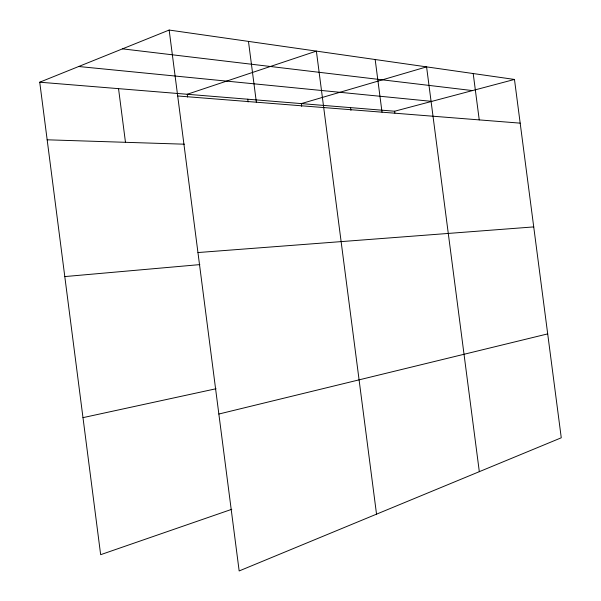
<?xml version="1.0" encoding="UTF-8"?>
<svg xmlns="http://www.w3.org/2000/svg" width="601" height="601" viewBox="0 0 601 601"><rect width="100%" height="100%" fill="white"/><g stroke="black" fill="none" stroke-linecap="round" stroke-linejoin="round"><path stroke-width="0.9" d="M231.783 509.295L100.652 554.685L39.734 82.202L169.159 30.05L514.471 79.445L561.266 437.791L239.16 570.95L169.159 30.05M39.734 82.202L394.639 111.23L514.471 79.445M218.854 414.036L547.699 333.886M82.983 417.642L216.06 388.742M64.795 276.58L199.863 264.605M197.954 252.548L533.733 226.908M47.156 139.8L184.409 144.195M177.693 95.972L520.181 123.145M78.663 66.508L431.796 101.374M122.499 48.854L472.469 90.586M473.197 73.54L479.245 119.899M479.32 471.672L426.582 66.876L301.341 103.597L301.702 106.377M394.639 111.23L394.88 113.078M375.174 59.522L382.026 112.184M350.563 107.624L350.924 110.366M376.534 514.163L316.374 51.108L187.264 94.267L187.625 97.054M248.468 41.394L256.357 102.215M247.732 99.21L248.093 101.99M118.54 88.647L125.474 142.309"/></g></svg>
